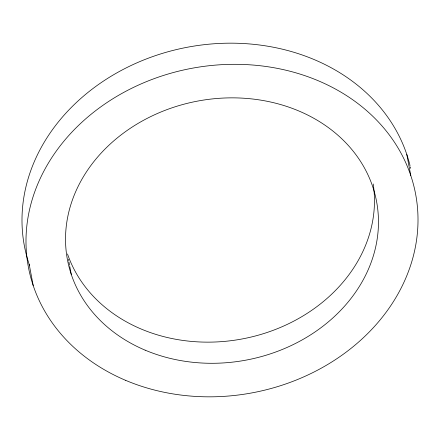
<?xml version="1.0" encoding="UTF-8"?>
<svg xmlns="http://www.w3.org/2000/svg" width="440" height="440" viewBox="0 0 440 440"><rect width="100%" height="100%" fill="white"/><g stroke="black" fill="none" stroke-linecap="round" stroke-linejoin="round"><path stroke-width="0.66" d="M406.802 154.446L410.795 175.593M68.415 259.264L68.662 260.585M68.915 261.905L69.537 265.21M69.79 266.53L71.286 274.461M29.205 264.407L33.198 285.555M29.64 265.678A197.027 165.055 -10.7 0 1 171.21 50.886A197.027 165.055 -10.7 0 1 410.036 165.616M410.361 166.953A197.027 165.055 -10.7 0 1 410.663 168.295M373.186 183.942A157.284 131.758 -10.7 0 1 249.519 337.42A157.284 131.758 -10.7 0 1 67.507 253.952M125.758 380.397A197.027 165.055 -10.7 0 0 418 218.075A197.027 165.055 -10.7 0 0 122.238 93.242A197.027 165.055 -10.7 0 0 125.758 380.397M145.173 350.174A157.284 131.758 -10.7 0 0 378.461 220.6A157.284 131.758 -10.7 0 0 142.362 120.945A157.284 131.758 -10.7 0 0 145.173 350.174"/></g></svg>
